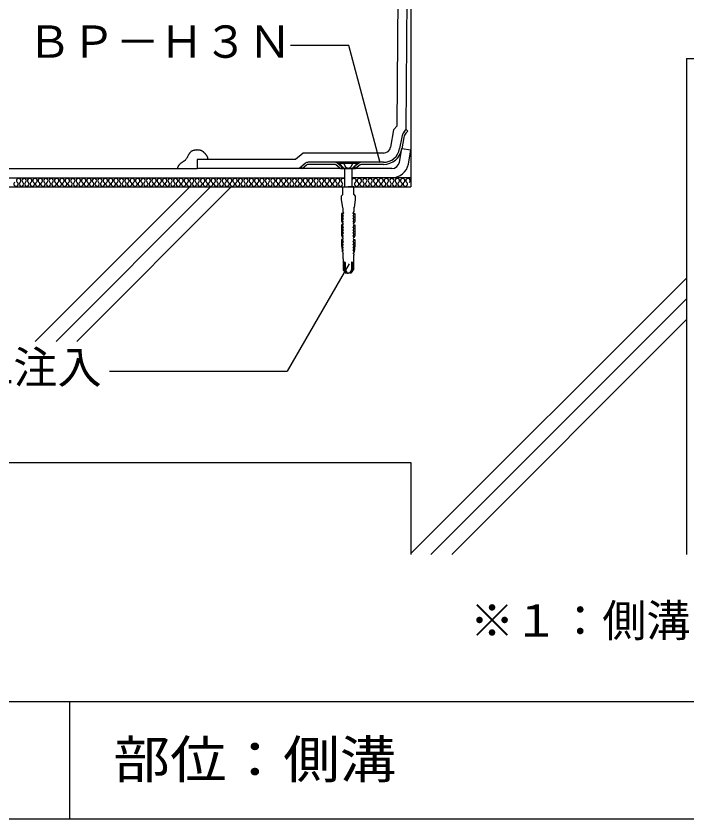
# Model space of a CAD drawing. Units: millimetres, scale not verified. Extents: x -648 to 632, y -996 to 972.
# Drawn here: x -212.8 to 152.5, y -995.8 to -558.7 of the extents above; entities that cross this region are included whole.
import ezdxf
from ezdxf.enums import TextEntityAlignment as Align

# ---------------------------------------------------------------- set-up
doc = ezdxf.new("R2010")
doc.units = ezdxf.units.MM
doc.header["$LTSCALE"] = 8
doc.linetypes.add('DASHED3', pattern=[4, 3, -1])
for name, color, linetype in [('4-2', 7, 'Continuous'), ('4-3', 3, 'Continuous'), ('4-4', 2, 'Continuous'), ('4-6', 2, 'Continuous'), ('4-7', 7, 'Continuous'), ('4-A', 7, 'Continuous'), ('4-D', 4, 'Continuous'), ('4-E', 4, 'Continuous'), ('F-2', 7, 'Continuous'), ('F-5', 6, 'Continuous'), ('F-7', 1, 'Continuous'), ('F-A', 7, 'Continuous')]:
    doc.layers.add(name, color=color, linetype=linetype)
doc.styles.add('HG丸ｺﾞｼｯｸM-PRO', font='')
doc.styles.add('ＭＳ ゴシック', font='')
doc.styles.get('HG丸ｺﾞｼｯｸM-PRO').set_extended_font_data('HG丸ｺﾞｼｯｸM-PRO')
doc.styles.get('ＭＳ ゴシック').set_extended_font_data('MS Gothic')

msp = doc.modelspace()

# ---------------------------------------------------------------- linework, layer by layer
at = {"layer": '4-2'}
for p, q in [((2.27, -426.773), (2.27, -651.773)), ((-0.265, -620.514), (1.066, -438.464)), ((0.922, -639.276), (2.27, -631.628)), ((-8.134, -641.773), (-114.194, -641.773)), ((-57.677, -640.908), (-58.692, -641.773)), ((-391.561, -646.773), (-33.899, -646.773)), ((2.27, -646.773), (-29.899, -646.773)), ((-427.73, -651.773), (2.27, -651.773))]:
    msp.add_line(p, q, dxfattribs=at)
for points in [[(-112.592, -631.801), (-112.801, -631.761), (-113.012, -631.728), (-113.134, -631.711), (-113.283, -631.692), (-113.539, -631.665), (-113.796, -631.646), (-114.052, -631.637), (-114.307, -631.639), (-114.561, -631.653), (-114.707, -631.667), (-114.815, -631.681), (-114.999, -631.71), (-115.183, -631.744), (-115.367, -631.782), (-115.551, -631.822), (-115.736, -631.863), (-115.843, -631.886), (-115.965, -631.911), (-116.176, -631.954), (-116.386, -632.001), (-116.593, -632.053), (-116.795, -632.115), (-116.992, -632.191), (-117.102, -632.243), (-117.202, -632.296), (-117.367, -632.399), (-117.525, -632.516), (-117.676, -632.644), (-117.819, -632.781), (-117.955, -632.926), (-118.031, -633.013), (-118.115, -633.116), (-118.253, -633.297), (-118.383, -633.483), (-118.506, -633.673), (-118.624, -633.867), (-118.737, -634.063), (-118.801, -634.178), (-118.868, -634.301)], [(-108.197, -636.773), (-108.215, -636.642), (-108.248, -636.417), (-108.286, -636.193), (-108.331, -635.973), (-108.387, -635.756), (-108.456, -635.545), (-108.503, -635.425), (-108.544, -635.333), (-108.622, -635.177), (-108.709, -635.025), (-108.804, -634.876), (-108.904, -634.731), (-109.009, -634.589), (-109.071, -634.507), (-109.145, -634.413), (-109.275, -634.252), (-109.408, -634.094), (-109.543, -633.939), (-109.681, -633.785), (-109.82, -633.633), (-109.901, -633.546), (-109.987, -633.455), (-110.136, -633.299), (-110.288, -633.146), (-110.443, -632.996), (-110.602, -632.85), (-110.765, -632.708), (-110.862, -632.629), (-110.95, -632.56), (-111.105, -632.446), (-111.264, -632.338), (-111.427, -632.237), (-111.594, -632.144), (-111.766, -632.061), (-111.867, -632.017), (-111.981, -631.972), (-112.181, -631.905), (-112.385, -631.848), (-112.592, -631.801)], [(-3.981, -638.288), (-2.654, -630.759), (2.27, -631.628)], [(-118.868, -634.301), (-118.982, -634.514), (-119.094, -634.729), (-119.205, -634.944), (-119.316, -635.16), (-119.427, -635.376), (-119.492, -635.501), (-119.58, -635.67), (-119.737, -635.959), (-119.901, -636.244), (-120.076, -636.521), (-120.265, -636.788), (-120.47, -637.04), (-120.598, -637.18), (-120.644, -637.227), (-120.726, -637.306), (-120.81, -637.383), (-120.896, -637.457), (-120.985, -637.528), (-121.077, -637.596), (-121.131, -637.634), (-121.22, -637.693), (-121.379, -637.79), (-121.54, -637.881), (-121.703, -637.97), (-121.866, -638.059), (-122.027, -638.151), (-122.118, -638.207), (-122.211, -638.266), (-122.367, -638.373), (-122.519, -638.486), (-122.668, -638.604), (-122.816, -638.724), (-122.962, -638.846), (-123.046, -638.917), (-123.152, -639.007), (-123.334, -639.162), (-123.513, -639.319), (-123.688, -639.481), (-123.858, -639.647)], [(-123.858, -639.647), (-124.022, -639.82), (-124.113, -639.925), (-124.164, -639.987), (-124.251, -640.096), (-124.333, -640.209), (-124.411, -640.324), (-124.484, -640.443), (-124.551, -640.564), (-124.587, -640.635), (-124.633, -640.737), (-124.705, -640.916), (-124.767, -641.099), (-124.821, -641.285), (-124.87, -641.473), (-124.916, -641.662), (-124.942, -641.773)]]:
    msp.add_lwpolyline(points, dxfattribs=at)
for radius in [4.548, 9.548]:
    msp.add_arc((-8.405, -637.233), radius, 272.35613, 347.64387, dxfattribs=at)
at = {"layer": '4-3'}
for q in [(512.27, -581.773), (152.27, -851.773)]:
    msp.add_line((152.27, -581.773), q, dxfattribs=at)
at = {"layer": '4-4'}
for p, q in [((-5.251, -618.566), (-3.936, -438.709)), ((-7.172, -620.678), (-5.251, -618.566)), ((-7.172, -620.678), (-8.818, -630.016)), ((-56.481, -633.322), (-60.533, -636.773)), ((-12.757, -633.322), (-56.481, -633.322)), ((-60.533, -636.773), (-114.194, -636.773)), ((-114.194, -636.773), (-114.194, -641.773)), ((-311.265, -641.773), (-114.194, -641.773)), ((2.27, -801.773), (2.27, -851.773))]:
    msp.add_line(p, q, dxfattribs=at)
msp.add_lwpolyline([(-537.73, -789.773), (-525.73, -789.773), (-521.73, -801.773), (2.27, -801.773)], dxfattribs=at)
msp.add_arc((-12.757, -629.322), 4, 270, 350, dxfattribs=at)
at = {"layer": '4-6'}
for p, q in [((-1.39, -621.751), (-0.265, -620.514)), ((-0.265, -620.514), (0.623, -621.322)), ((-2.785, -624.595), (-3.894, -630.884)), ((-1.604, -624.804), (-2.712, -631.093)), ((-0.502, -622.558), (0.623, -621.322)), ((-55.397, -638.966), (-57.677, -640.908)), ((-57.677, -640.908), (-56.899, -641.822)), ((-54.619, -639.88), (-56.899, -641.822)), ((-39.215, -638.322), (-53.646, -638.322)), ((-39.215, -639.522), (-53.646, -639.522)), ((-38.483, -639.77), (-35.88, -641.773)), ((-37.752, -638.819), (-35.149, -640.822)), ((-35.149, -640.822), (-35.88, -641.773)), ((-26.046, -638.819), (-28.649, -640.822)), ((-28.649, -640.822), (-27.917, -641.773)), ((-25.314, -639.77), (-27.917, -641.773)), ((-12.757, -638.322), (-24.582, -638.322)), ((-12.757, -639.522), (-24.582, -639.522))]:
    msp.add_line(p, q, dxfattribs=at)
at = {"layer": '4-6', "color": 4}
for p, q in [((-24.582, -638.322), (-39.215, -638.322)), ((-35.88, -641.773), (-27.917, -641.773))]:
    msp.add_line(p, q, dxfattribs=at)
at = {"layer": '4-6'}
for centre, radius, start, end in [((2.828, -625.585), 5.7, 137.72631, 170), ((2.828, -625.585), 4.5, 137.72631, 170), ((-12.757, -629.322), 9, 270, 350), ((-12.757, -629.322), 10.2, 270, 350), ((-53.646, -641.022), 2.7, 90, 130.42608), ((-53.646, -641.022), 1.5, 90, 130.42608), ((-39.215, -640.722), 2.4, 52.43141, 90), ((-39.215, -640.722), 1.2, 52.43141, 90), ((-24.582, -640.722), 2.4, 90, 127.56859), ((-24.582, -640.722), 1.2, 90, 127.56859)]:
    msp.add_arc(centre, radius, start, end, dxfattribs=at)
at = {"layer": '4-7'}
for p, q in [((-36.899, -638.898), (-26.899, -638.898)), ((-36.899, -638.898), (-34.024, -641.773)), ((-34.024, -641.773), (-29.774, -641.773)), ((-33.899, -641.773), (-33.899, -651.773)), ((-29.899, -641.773), (-29.899, -651.773)), ((-26.899, -638.898), (-29.774, -641.773)), ((-26.899, -638.398), (-26.899, -638.898)), ((-35.067, -671.397), (-35.067, -671.397)), ((-35.067, -671.397), (-35.067, -671.397)), ((-28.73, -671.397), (-28.73, -671.397)), ((-28.73, -671.397), (-28.73, -671.397)), ((-35.068, -687.064), (-34.634, -687.889)), ((-28.729, -687.064), (-29.163, -687.889))]:
    msp.add_line(p, q, dxfattribs=at)
at = {"layer": '4-7', "linetype": 'DASHED3'}
for p, q in [((-34.449, -638.898), (-34.449, -638.398)), ((-34.449, -638.898), (-33.366, -640.773)), ((-29.349, -638.898), (-30.431, -640.773)), ((-29.349, -638.898), (-29.349, -638.398))]:
    msp.add_line(p, q, dxfattribs=at)
at = {"layer": '4-7'}
for points in [[(-36.899, -638.898), (-36.899, -638.398), (-26.899, -638.398)], [(-34.899, -655.868), (-34.899, -651.773), (-31.899, -651.773)], [(-28.899, -655.868), (-28.899, -651.773), (-31.899, -651.773)], [(-34.899, -655.868), (-35.649, -656.693), (-35.649, -658.791), (-35.1, -662.909), (-34.859, -663.317), (-34.899, -663.317), (-34.899, -665.131), (-34.466, -665.955)], [(-28.899, -655.868), (-28.149, -656.693), (-28.149, -658.791), (-28.697, -662.909), (-28.939, -663.317), (-28.899, -663.317), (-28.899, -665.131), (-29.332, -665.955)], [(-34.596, -666.203), (-35.574, -666.203), (-35.574, -670.436), (-35.072, -671.397), (-35.067, -671.397)], [(-34.527, -667.522), (-35.035, -666.697), (-35.035, -666.203)], [(-34.527, -669.089), (-35.035, -668.264), (-35.035, -667.787), (-34.686, -667.769)], [(-29.27, -667.522), (-28.762, -666.697), (-28.762, -666.203)], [(-29.27, -669.089), (-28.762, -668.264), (-28.762, -667.787), (-29.111, -667.769)], [(-29.202, -666.203), (-28.224, -666.203), (-28.224, -670.436), (-28.725, -671.397), (-28.73, -671.397)], [(-35.035, -672.469), (-35.574, -672.469), (-35.574, -678.267), (-35.067, -679.231)], [(-35.067, -671.397), (-35.064, -670.92), (-34.746, -670.903)], [(-34.584, -670.655), (-35.035, -669.831), (-35.035, -669.353), (-34.687, -669.336)], [(-34.527, -673.789), (-35.035, -672.964), (-35.035, -672.469)], [(-29.27, -673.789), (-28.762, -672.964), (-28.762, -672.469)], [(-29.213, -670.655), (-28.762, -669.831), (-28.762, -669.353), (-29.111, -669.336)], [(-28.73, -671.397), (-28.734, -670.92), (-29.051, -670.903)], [(-28.762, -672.469), (-28.224, -672.469), (-28.224, -678.267), (-28.73, -679.231)], [(-34.527, -675.355), (-35.035, -674.531), (-35.035, -674.053), (-34.687, -674.036)], [(-34.527, -676.922), (-35.035, -676.097), (-35.035, -675.62), (-34.687, -675.603)], [(-34.584, -678.489), (-35.035, -677.664), (-35.035, -677.187), (-34.687, -677.169)], [(-29.27, -675.355), (-28.762, -674.531), (-28.762, -674.053), (-29.111, -674.036)], [(-29.27, -676.922), (-28.762, -676.097), (-28.762, -675.62), (-29.111, -675.603)], [(-29.213, -678.489), (-28.762, -677.664), (-28.762, -677.187), (-29.111, -677.169)], [(-35.035, -680.303), (-35.574, -680.303), (-35.574, -683.551), (-35.068, -687.064), (-35.067, -686.587), (-34.758, -686.569)], [(-35.067, -679.231), (-35.064, -678.753), (-34.743, -678.736)], [(-34.527, -681.622), (-35.035, -680.797), (-35.035, -680.303)], [(-29.27, -681.622), (-28.762, -680.797), (-28.762, -680.303)], [(-28.73, -679.231), (-28.733, -678.753), (-29.054, -678.736)], [(-28.762, -680.303), (-28.224, -680.303), (-28.224, -683.551), (-28.729, -687.064), (-28.73, -686.587), (-29.039, -686.569)], [(-34.614, -686.322), (-35.064, -685.497), (-35.062, -685.02), (-34.74, -685.003)], [(-34.592, -684.755), (-35.055, -683.931), (-35.051, -683.453), (-34.717, -683.436)], [(-34.559, -683.189), (-35.04, -682.364), (-35.035, -681.887), (-34.687, -681.869)], [(-29.238, -683.189), (-28.758, -682.364), (-28.762, -681.887), (-29.111, -681.869)], [(-29.206, -684.755), (-28.742, -683.931), (-28.746, -683.453), (-29.081, -683.436)], [(-29.183, -686.322), (-28.733, -685.497), (-28.735, -685.02), (-29.057, -685.003)], [(-34.764, -688.136), (-34.899, -688.136), (-34.899, -688.919), (-34.749, -688.919), (-34.749, -690.527), (-34.742, -690.527)], [(-29.033, -688.136), (-28.899, -688.136), (-28.899, -688.919), (-29.049, -688.919), (-29.049, -690.527), (-29.055, -690.527)], [(-34.692, -690.857), (-34.692, -696.807), (-34.251, -697.459), (-33.249, -698.773), (-33.099, -698.773), (-34.184, -696.807), (-34.184, -692.836)], [(-33.601, -692.836), (-33.601, -696.807), (-32.516, -698.773), (-31.899, -698.773)], [(-30.196, -692.836), (-30.196, -696.807), (-31.281, -698.773), (-31.899, -698.773)], [(-29.105, -690.857), (-29.105, -696.807), (-29.546, -697.459), (-30.549, -698.773), (-30.698, -698.773), (-29.613, -696.807), (-29.613, -692.836)]]:
    msp.add_lwpolyline(points, dxfattribs=at)
at = {"layer": '4-7', "linetype": 'DASHED3'}
msp.add_arc((-31.899, -639.662), 1.84, 217.11752, 322.88249, dxfattribs=at)
at = {"layer": '4-7'}
for centre, major_axis, start_param, end_param in [((-34.735, -667.546), (0, -0.229), 0.2312026, 1.6765256), ((-34.606, -666.031), (0, -0.172), 0.06848, 2.1628795), ((-29.191, -666.031), (0, -0.172), 4.1203058, 6.2147054), ((-29.063, -667.546), (0, -0.229), 4.6066597, 6.0519827), ((-35.089, -671.933), (0, -0.536), 0.0442118, 3.0973809), ((-34.792, -670.679), (0, -0.229), 0.2312026, 1.6765256), ((-34.735, -669.113), (0, -0.229), 0.2312026, 1.6765256), ((-29.063, -669.113), (0, -0.229), 4.6066597, 6.0519827), ((-29.006, -670.679), (0, -0.229), 4.6066597, 6.0519827), ((-28.708, -671.933), (0, -0.536), 3.1858044, 6.2389735), ((-34.735, -673.813), (0, -0.229), 0.2312026, 1.6765256), ((-34.735, -675.379), (0, -0.229), 0.2312026, 1.6765256), ((-34.735, -676.946), (0, -0.229), 0.2312026, 1.6765256), ((-29.063, -673.813), (0, -0.229), 4.6066597, 6.0519827), ((-29.063, -675.379), (0, -0.229), 4.6066597, 6.0519827), ((-29.063, -676.946), (0, -0.229), 4.6066597, 6.0519827), ((-35.089, -679.767), (0, -0.536), 0.0442118, 3.0973809), ((-34.792, -678.513), (0, -0.229), 0.2312026, 1.6765256), ((-34.735, -681.646), (0, -0.229), 0.2312026, 1.6765256), ((-29.063, -681.646), (0, -0.229), 4.6066597, 6.0519827), ((-29.005, -678.513), (0, -0.229), 4.6066597, 6.0519827), ((-28.708, -679.767), (0, -0.536), 3.1858044, 6.2389735), ((-34.799, -684.779), (0, -0.229), 0.2312026, 1.6765256), ((-34.767, -683.213), (0, -0.229), 0.2312026, 1.6765256), ((-29.03, -683.213), (0, -0.229), 4.6066597, 6.0519827), ((-28.998, -684.779), (0, -0.229), 4.6066597, 6.0519827), ((-34.821, -686.346), (0, -0.229), 0.2312026, 1.6765256), ((-34.777, -687.963), (0, -0.174), 0.0818475, 2.1771705), ((-28.976, -686.346), (0, -0.229), 4.6066597, 6.0519827), ((-29.02, -687.963), (0, -0.174), 4.1060148, 6.2013378), ((-35.418, -690.821), (0, -0.8), 1.5261677, 1.947508), ((-33.893, -692.846), (0, -0.321), 1.5390306, 4.6806232), ((-29.905, -692.846), (0, -0.321), 1.6025621, 4.7441547), ((-28.379, -690.821), (0, -0.8), 4.3356773, 4.7570176)]:
    msp.add_ellipse(centre, major_axis=major_axis, ratio=0.909574, start_param=start_param, end_param=end_param, dxfattribs=at)
at = {"layer": '4-A'}
for p, q in [((-14.523, -638.635), (-31.648, -574.723)), ((-31.432, -693.697), (-65.103, -752.016)), ((-161.918, -752.016), (-65.103, -752.016))]:
    msp.add_line(p, q, dxfattribs=at)
at = {"layer": '4-D'}
for centre, start, end in [((-212.754, -650.231), 127.52351, 52.47649), ((-211.282, -648.314), 307.52351, 232.47649), ((-209.81, -650.231), 127.52351, 52.47649), ((-208.338, -648.314), 307.52351, 232.47649), ((-206.866, -650.231), 127.52351, 52.47649), ((-205.394, -648.314), 307.52351, 232.47649), ((-203.922, -650.231), 127.52351, 52.47649), ((-202.45, -648.314), 307.52351, 232.47649), ((-200.978, -650.231), 127.52351, 52.47649), ((-199.506, -648.314), 307.52351, 232.47649), ((-198.034, -650.231), 127.52351, 52.47649), ((-196.562, -648.314), 307.52351, 232.47649), ((-195.09, -650.231), 127.52351, 52.47649), ((-193.618, -648.314), 307.52351, 232.47649), ((-192.146, -650.231), 127.52351, 52.47649), ((-190.674, -648.314), 307.52351, 232.47649), ((-189.202, -650.231), 127.52351, 52.47649), ((-187.73, -648.314), 307.52351, 232.47649), ((-186.259, -650.231), 127.52351, 52.47649), ((-184.787, -648.314), 307.52351, 232.47649), ((-183.315, -650.231), 127.52351, 52.47649), ((-181.843, -648.314), 307.52351, 232.47649), ((-180.371, -650.231), 127.52351, 52.47649), ((-178.899, -648.314), 307.52351, 232.47649), ((-177.427, -650.231), 127.52351, 52.47649), ((-175.955, -648.314), 307.52351, 232.47649), ((-174.483, -650.231), 127.52351, 52.47649), ((-173.011, -648.314), 307.52351, 232.47649), ((-171.539, -650.231), 127.52351, 52.47649), ((-170.067, -648.314), 307.52351, 232.47649), ((-168.595, -650.231), 127.52351, 52.47649), ((-167.123, -648.314), 307.52351, 232.47649), ((-165.651, -650.231), 127.52351, 52.47649), ((-164.179, -648.314), 307.52351, 232.47649), ((-162.707, -650.231), 127.52351, 52.47649), ((-161.235, -648.314), 307.52351, 232.47649), ((-159.763, -650.231), 127.52351, 52.47649), ((-158.291, -648.314), 307.52351, 232.47649), ((-156.819, -650.231), 127.52351, 52.47649), ((-155.347, -648.314), 307.52351, 232.47649), ((-153.875, -650.231), 127.52351, 52.47649), ((-152.403, -648.314), 307.52351, 232.47649), ((-150.931, -650.231), 127.52351, 52.47649), ((-149.46, -648.314), 307.52351, 232.47649), ((-147.988, -650.231), 127.52351, 52.47649), ((-146.516, -648.314), 307.52351, 232.47649), ((-145.044, -650.231), 127.52351, 52.47649), ((-143.572, -648.314), 307.52351, 232.47649), ((-142.1, -650.231), 127.52351, 52.47649), ((-140.628, -648.314), 307.52351, 232.47649), ((-139.156, -650.231), 127.52351, 52.47649), ((-137.684, -648.314), 307.52351, 232.47649), ((-136.212, -650.231), 127.52351, 52.47649), ((-134.74, -648.314), 307.52351, 232.47649), ((-133.268, -650.231), 127.52351, 52.47649), ((-131.796, -648.314), 307.52351, 232.47649), ((-130.324, -650.231), 127.52351, 52.47649), ((-128.852, -648.314), 307.52351, 232.47649), ((-127.38, -650.231), 127.52351, 52.47649), ((-125.908, -648.314), 307.52351, 232.47649), ((-124.436, -650.231), 127.52351, 52.47649), ((-122.964, -648.314), 307.52351, 232.47649), ((-121.492, -650.231), 127.52351, 52.47649), ((-120.02, -648.314), 307.52351, 232.47649), ((-118.548, -650.231), 127.52351, 52.47649), ((-117.076, -648.314), 307.52351, 232.47649), ((-115.604, -650.231), 127.52351, 52.47649), ((-114.132, -648.314), 307.52351, 232.47649), ((-112.661, -650.231), 127.52351, 52.47649), ((-111.189, -648.314), 307.52351, 232.47649), ((-109.717, -650.231), 127.52351, 52.47649), ((-108.245, -648.314), 307.52351, 232.47649), ((-106.773, -650.231), 127.52351, 52.47649), ((-105.301, -648.314), 307.52351, 232.47649), ((-103.829, -650.231), 127.52351, 52.47649), ((-102.357, -648.314), 307.52351, 232.47649), ((-100.885, -650.231), 127.52351, 52.47649), ((-99.413, -648.314), 307.52351, 232.47649), ((-97.941, -650.231), 127.52351, 52.47649), ((-96.469, -648.314), 307.52351, 232.47649), ((-94.997, -650.231), 127.52351, 52.47649), ((-93.525, -648.314), 307.52351, 232.47649), ((-92.053, -650.231), 127.52351, 52.47649), ((-90.581, -648.314), 307.52351, 232.47649), ((-89.109, -650.231), 127.52351, 52.47649), ((-87.637, -648.314), 307.52351, 232.47649), ((-86.165, -650.231), 127.52351, 52.47649), ((-84.693, -648.314), 307.52351, 232.47649), ((-83.221, -650.231), 127.52351, 52.47649), ((-81.749, -648.314), 307.52351, 232.47649), ((-80.277, -650.231), 127.52351, 52.47649), ((-78.805, -648.314), 307.52351, 232.47649), ((-77.333, -650.231), 127.52351, 52.47649), ((-75.862, -648.314), 307.52351, 232.47649), ((-74.39, -650.231), 127.52351, 52.47649), ((-72.918, -648.314), 307.52351, 232.47649), ((-71.446, -650.231), 127.52351, 52.47649), ((-69.974, -648.314), 307.52351, 232.47649), ((-68.502, -650.231), 127.52351, 52.47649), ((-67.03, -648.314), 307.52351, 232.47649), ((-65.558, -650.231), 127.52351, 52.47649), ((-64.086, -648.314), 307.52351, 232.47649), ((-62.614, -650.231), 127.52351, 52.47649), ((-61.142, -648.314), 307.52351, 232.47649), ((-59.67, -650.231), 127.52351, 52.47649), ((-58.198, -648.314), 307.52351, 232.47649), ((-56.726, -650.231), 127.52351, 52.47649), ((-55.254, -648.314), 307.52351, 232.47649), ((-53.782, -650.231), 127.52351, 52.47649), ((-52.31, -648.314), 307.52351, 232.47649), ((-50.838, -650.231), 127.52351, 52.47649), ((-49.366, -648.314), 307.52351, 232.47649), ((-47.894, -650.231), 127.52351, 52.47649), ((-46.422, -648.314), 307.52351, 232.47649), ((-44.95, -650.231), 127.52351, 52.47649), ((-43.478, -648.314), 307.52351, 232.47649), ((-42.006, -650.231), 127.52351, 52.47649), ((-40.534, -648.314), 307.52351, 232.47649), ((-39.062, -650.231), 127.52351, 52.47649), ((-37.591, -648.314), 307.52351, 232.47649), ((-36.119, -650.231), 127.52351, 52.47649), ((-34.647, -648.314), 51.75649, 232.47649), ((-28.759, -648.314), 307.52351, 160.62125), ((-27.287, -650.231), 127.52351, 52.47649), ((-25.815, -648.314), 307.52351, 232.47649), ((-24.343, -650.231), 127.52351, 52.47649), ((-22.871, -648.314), 307.52351, 232.47649), ((-21.399, -650.231), 127.52351, 52.47649), ((-19.927, -648.314), 307.52351, 232.47649), ((-18.455, -650.231), 127.52351, 52.47649), ((-16.983, -648.314), 307.52351, 232.47649), ((-15.511, -650.231), 127.52351, 52.47649), ((-14.039, -648.314), 307.52351, 232.47649), ((-12.567, -650.231), 127.52351, 52.47649), ((-11.095, -648.314), 307.52351, 232.47649), ((-9.623, -650.231), 127.52351, 52.47649), ((-8.151, -648.314), 307.52351, 232.47649), ((-6.679, -650.231), 127.52351, 52.47649), ((-5.207, -648.314), 307.52351, 232.47649), ((-3.735, -650.231), 127.52351, 52.47649), ((-2.263, -648.314), 307.52351, 232.47649), ((-0.792, -650.231), 127.52351, 52.47649), ((0.68, -648.314), 307.52351, 232.47649)]:
    msp.add_arc(centre, 1.208, start, end, dxfattribs=at)
at = {"layer": '4-E', "color": 7}
msp.add_line((-31.648, -574.723), (-63.335, -574.723), dxfattribs=at)
at = {"layer": '4-E'}
for p, q in [((-202.314, -735.92), (-118.167, -651.773)), ((-191, -735.92), (-106.853, -651.773)), ((-179.687, -735.92), (-95.54, -651.773)), ((2.27, -851.335), (152.27, -701.335)), ((13.147, -851.773), (152.27, -712.649)), ((24.46, -851.773), (152.27, -723.963))]:
    msp.add_line(p, q, dxfattribs=at)
at = {"layer": 'F-2'}
msp.add_line((-183.73, -931.773), (-183.73, -995.773), dxfattribs=at)
at = {"layer": 'F-5'}
msp.add_line((-647.73, -931.773), (632.27, -931.773), dxfattribs=at)
at = {"layer": 'F-7'}
msp.add_line((-647.73, -995.773), (632.27, -995.773), dxfattribs=at)

# ---------------------------------------------------------------- texts
at = {"layer": '4-A', "style": 'ＭＳ ゴシック'}
for s, p in [('ＢＰ－Ｈ３Ｎ', (-206.595, -586.723)), ('ＥＬ-2001注入', (-322.109, -764.016)), ('※１：側溝の幅・深さによって、接合位置は調整する。', (34.415, -901.861))]:
    msp.add_text(s, height=17.6, dxfattribs=at).set_placement(p, align=Align.BOTTOM_LEFT)
at = {"layer": 'F-A', "style": 'HG丸ｺﾞｼｯｸM-PRO', "width": 1.1}
msp.add_text('部位：側溝', height=20.53, dxfattribs=at).set_placement((-159.73, -979.773), align=Align.BOTTOM_LEFT)

doc.saveas('drawing.dxf')
